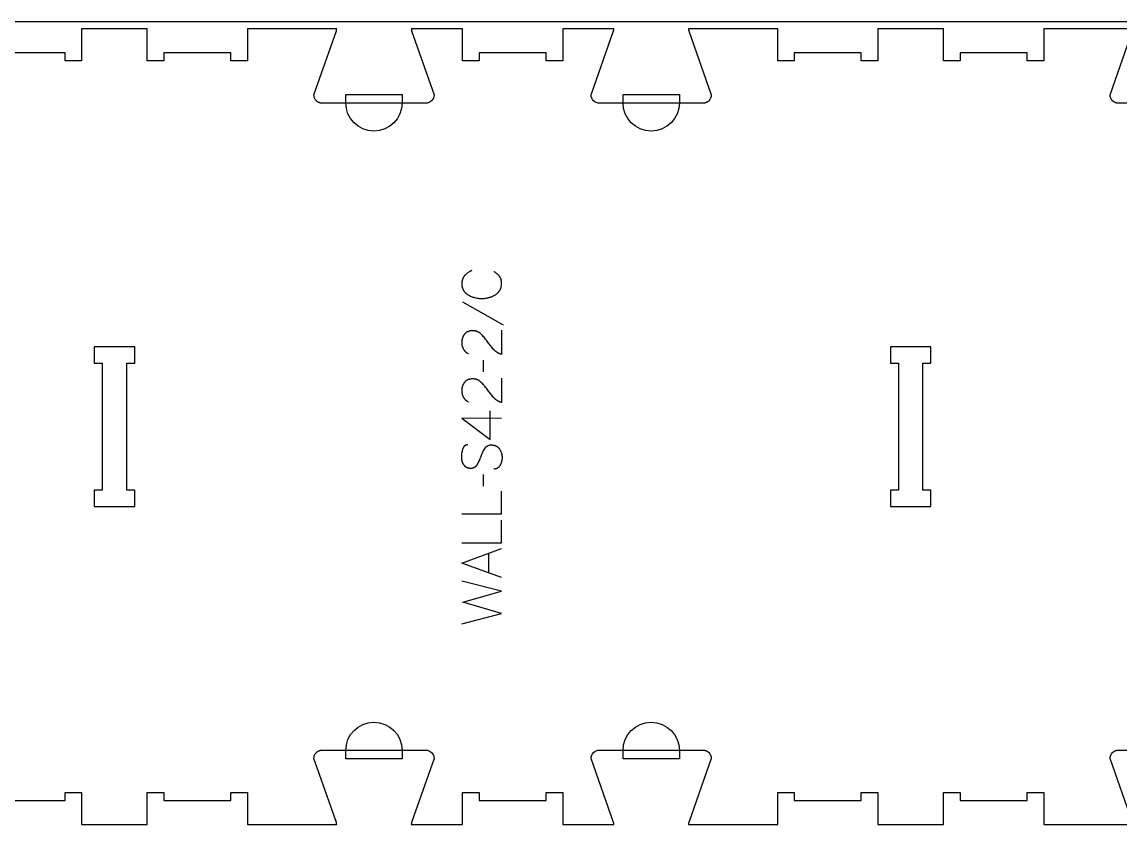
# Model space of a CAD drawing. Extents: x -17068 to -13885, y -19593 to -11999.
# Drawn here: x -15541 to -14713, y -13313 to -12703 of the extents above; entities that cross this region are included whole.
import ezdxf

# ---------------------------------------------------------------- set-up
doc = ezdxf.new("R2010")
doc.units = 0
for name, color, linetype in [('0_SHEET_SPRUCEPLY_2440X122', 1, 'CONTINUOUS'), ('1_ANYTOOL_1MMDEEP_LABELS_S', 2, 'CONTINUOUS'), ('3_ANYTOOL_CUTTHROUGH_INSID', 4, 'CONTINUOUS'), ('4_ANYTOOL_CUTTHROUGH_OUTSI', 5, 'CONTINUOUS'), ('5_ANYTOOL_HALF_MILL_9MM_IN', 3, 'CONTINUOUS')]:
    doc.layers.add(name, color=color, linetype=linetype)

msp = doc.modelspace()

# ---------------------------------------------------------------- linework, layer by layer
at = {"layer": '0_SHEET_SPRUCEPLY_2440X122'}
msp.add_lwpolyline([(-16696.52, -12703.28), (-16696.52, -13923.28), (-14256.52, -13923.28), (-14256.52, -12703.28)], close=True, dxfattribs=at)
at = {"layer": '1_ANYTOOL_1MMDEEP_LABELS_S'}
for points in [[(-15201.59, -12890.68), (-15201.99, -12890.84), (-15202.39, -12891.01), (-15202.77, -12891.19), (-15203.15, -12891.38), (-15203.51, -12891.58), (-15203.87, -12891.79), (-15204.22, -12892.01), (-15204.56, -12892.24), (-15204.89, -12892.48), (-15205.22, -12892.73), (-15205.53, -12892.99), (-15205.84, -12893.26), (-15206.13, -12893.54), (-15206.42, -12893.83), (-15206.7, -12894.12), (-15206.97, -12894.43), (-15207.1, -12894.59), (-15207.23, -12894.75), (-15207.35, -12894.91), (-15207.47, -12895.08), (-15207.58, -12895.24), (-15207.69, -12895.41), (-15207.8, -12895.58), (-15207.9, -12895.75), (-15207.99, -12895.93), (-15208.09, -12896.11), (-15208.18, -12896.29), (-15208.26, -12896.47), (-15208.34, -12896.65), (-15208.42, -12896.84), (-15208.49, -12897.02), (-15208.56, -12897.21), (-15208.62, -12897.4), (-15208.68, -12897.6), (-15208.74, -12897.79), (-15208.79, -12897.99), (-15208.84, -12898.19), (-15208.88, -12898.4), (-15208.92, -12898.6), (-15208.96, -12898.81), (-15208.99, -12899.02), (-15209.02, -12899.23), (-15209.04, -12899.44), (-15209.06, -12899.66), (-15209.07, -12899.87), (-15209.08, -12900.09), (-15209.09, -12900.32), (-15209.09, -12900.54), (-15209.09, -12900.88), (-15209.07, -12901.22), (-15209.05, -12901.55), (-15209.02, -12901.88), (-15208.98, -12902.2), (-15208.92, -12902.52), (-15208.87, -12902.83), (-15208.8, -12903.13), (-15208.72, -12903.43), (-15208.63, -12903.73), (-15208.54, -12904.02), (-15208.43, -12904.3), (-15208.32, -12904.58), (-15208.25, -12904.72), (-15208.19, -12904.86), (-15208.13, -12904.99), (-15208.06, -12905.12), (-15207.99, -12905.26), (-15207.92, -12905.39), (-15207.84, -12905.52), (-15207.77, -12905.65), (-15207.69, -12905.77), (-15207.61, -12905.9), (-15207.52, -12906.02), (-15207.44, -12906.15), (-15207.35, -12906.27), (-15207.26, -12906.39), (-15207.07, -12906.62), (-15206.87, -12906.85), (-15206.67, -12907.08), (-15206.45, -12907.3), (-15206.23, -12907.52), (-15205.99, -12907.73), (-15205.75, -12907.93), (-15205.5, -12908.13), (-15205.24, -12908.32), (-15204.97, -12908.51), (-15204.69, -12908.7), (-15204.4, -12908.88), (-15203.81, -12909.21), (-15203.21, -12909.53), (-15202.6, -12909.83), (-15201.99, -12910.1), (-15201.37, -12910.36), (-15200.75, -12910.59), (-15200.11, -12910.79), (-15199.47, -12910.98), (-15198.83, -12911.14), (-15198.17, -12911.29), (-15197.51, -12911.41), (-15196.84, -12911.51), (-15196.16, -12911.58), (-15195.48, -12911.64), (-15194.79, -12911.67), (-15194.09, -12911.68), (-15193.39, -12911.67), (-15192.7, -12911.64), (-15192.02, -12911.58), (-15191.34, -12911.5), (-15190.67, -12911.4), (-15190.01, -12911.28), (-15189.35, -12911.14), (-15189.03, -12911.06), (-15188.71, -12910.97), (-15188.38, -12910.88), (-15188.07, -12910.78), (-15187.75, -12910.68), (-15187.43, -12910.57), (-15187.12, -12910.45), (-15186.81, -12910.34), (-15186.19, -12910.08), (-15185.57, -12909.8), (-15184.97, -12909.5), (-15184.37, -12909.18), (-15183.78, -12908.83), (-15183.49, -12908.65), (-15183.21, -12908.46), (-15182.94, -12908.27), (-15182.68, -12908.07), (-15182.43, -12907.87), (-15182.19, -12907.66), (-15181.95, -12907.44), (-15181.73, -12907.22), (-15181.51, -12907), (-15181.31, -12906.76), (-15181.11, -12906.53), (-15181.02, -12906.4), (-15180.92, -12906.28), (-15180.83, -12906.16), (-15180.74, -12906.03), (-15180.66, -12905.91), (-15180.57, -12905.78), (-15180.49, -12905.65), (-15180.41, -12905.52), (-15180.34, -12905.38), (-15180.26, -12905.25), (-15180.19, -12905.11), (-15180.12, -12904.98), (-15179.99, -12904.7), (-15179.86, -12904.41), (-15179.75, -12904.12), (-15179.64, -12903.83), (-15179.55, -12903.53), (-15179.46, -12903.22), (-15179.38, -12902.91), (-15179.31, -12902.59), (-15179.25, -12902.26), (-15179.2, -12901.93), (-15179.16, -12901.6), (-15179.13, -12901.26), (-15179.11, -12900.91), (-15179.09, -12900.56), (-15179.09, -12900.2), (-15179.1, -12899.81), (-15179.12, -12899.44), (-15179.13, -12899.26), (-15179.15, -12899.07), (-15179.17, -12898.89), (-15179.19, -12898.71), (-15179.22, -12898.54), (-15179.25, -12898.36), (-15179.28, -12898.19), (-15179.32, -12898.01), (-15179.36, -12897.84), (-15179.4, -12897.68), (-15179.45, -12897.51), (-15179.5, -12897.35), (-15179.55, -12897.18), (-15179.61, -12897.02), (-15179.66, -12896.86), (-15179.73, -12896.71), (-15179.79, -12896.55), (-15179.86, -12896.4), (-15179.93, -12896.25), (-15180.01, -12896.1), (-15180.08, -12895.95), (-15180.17, -12895.8), (-15180.25, -12895.66), (-15180.34, -12895.52), (-15180.43, -12895.38), (-15180.52, -12895.24), (-15180.62, -12895.1), (-15180.72, -12894.97), (-15180.93, -12894.7), (-15181.14, -12894.44), (-15181.36, -12894.19), (-15181.59, -12893.94), (-15181.83, -12893.7), (-15182.07, -12893.46), (-15182.32, -12893.22), (-15182.58, -12893), (-15182.85, -12892.77), (-15183.12, -12892.56), (-15183.4, -12892.35), (-15183.69, -12892.14), (-15183.99, -12891.94), (-15184.29, -12891.74), (-15184.6, -12891.55), (-15184.92, -12891.37)], [(-15208.62, -12914.3), (-15177.85, -12931.48)], [(-15179.13, -12935.51), (-15179.18, -12953.81), (-15179.63, -12953.66), (-15179.86, -12953.59), (-15180.08, -12953.5), (-15180.3, -12953.42), (-15180.51, -12953.33), (-15180.73, -12953.24), (-15180.94, -12953.14), (-15181.15, -12953.04), (-15181.36, -12952.94), (-15181.57, -12952.83), (-15181.77, -12952.72), (-15181.97, -12952.6), (-15182.17, -12952.49), (-15182.36, -12952.37), (-15182.56, -12952.24), (-15182.75, -12952.11), (-15182.94, -12951.98), (-15183.12, -12951.85), (-15183.31, -12951.71), (-15183.49, -12951.56), (-15183.67, -12951.42), (-15183.84, -12951.27), (-15184.02, -12951.11), (-15184.19, -12950.96), (-15184.36, -12950.8), (-15184.53, -12950.63), (-15184.69, -12950.47), (-15184.85, -12950.3), (-15185.01, -12950.12), (-15185.33, -12949.76), (-15186.54, -12948.28), (-15187.73, -12946.79), (-15188.89, -12945.28), (-15190.02, -12943.76), (-15190.58, -12943.01), (-15191.15, -12942.27), (-15191.73, -12941.56), (-15192.31, -12940.87), (-15192.9, -12940.21), (-15193.51, -12939.56), (-15194.12, -12938.94), (-15194.73, -12938.34), (-15194.89, -12938.19), (-15195.05, -12938.05), (-15195.21, -12937.92), (-15195.37, -12937.79), (-15195.54, -12937.66), (-15195.71, -12937.54), (-15195.88, -12937.42), (-15196.05, -12937.31), (-15196.22, -12937.2), (-15196.4, -12937.1), (-15196.58, -12937), (-15196.76, -12936.9), (-15196.94, -12936.81), (-15197.13, -12936.73), (-15197.32, -12936.65), (-15197.51, -12936.57), (-15197.7, -12936.5), (-15197.9, -12936.43), (-15198.09, -12936.37), (-15198.29, -12936.31), (-15198.49, -12936.26), (-15198.7, -12936.21), (-15198.9, -12936.17), (-15199.11, -12936.13), (-15199.32, -12936.1), (-15199.54, -12936.07), (-15199.75, -12936.04), (-15199.97, -12936.02), (-15200.19, -12936), (-15200.41, -12935.99), (-15200.63, -12935.98), (-15200.86, -12935.98), (-15201.11, -12935.98), (-15201.36, -12935.99), (-15201.6, -12936), (-15201.84, -12936.02), (-15202.07, -12936.04), (-15202.3, -12936.07), (-15202.53, -12936.1), (-15202.76, -12936.14), (-15202.97, -12936.18), (-15203.19, -12936.23), (-15203.4, -12936.28), (-15203.61, -12936.34), (-15203.82, -12936.4), (-15204.02, -12936.47), (-15204.21, -12936.54), (-15204.41, -12936.61), (-15204.6, -12936.7), (-15204.78, -12936.78), (-15204.97, -12936.87), (-15205.14, -12936.97), (-15205.32, -12937.07), (-15205.49, -12937.18), (-15205.66, -12937.29), (-15205.82, -12937.4), (-15205.98, -12937.53), (-15206.13, -12937.65), (-15206.29, -12937.78), (-15206.43, -12937.92), (-15206.58, -12938.06), (-15206.72, -12938.2), (-15206.86, -12938.36), (-15206.99, -12938.51), (-15207.12, -12938.67), (-15207.24, -12938.83), (-15207.37, -12939), (-15207.48, -12939.16), (-15207.59, -12939.33), (-15207.7, -12939.51), (-15207.81, -12939.68), (-15207.91, -12939.86), (-15208.01, -12940.04), (-15208.1, -12940.22), (-15208.19, -12940.41), (-15208.27, -12940.59), (-15208.35, -12940.78), (-15208.43, -12940.98), (-15208.5, -12941.17), (-15208.56, -12941.37), (-15208.63, -12941.57), (-15208.69, -12941.78), (-15208.74, -12941.98), (-15208.79, -12942.19), (-15208.84, -12942.4), (-15208.88, -12942.62), (-15208.92, -12942.83), (-15208.96, -12943.05), (-15208.99, -12943.27), (-15209.02, -12943.5), (-15209.04, -12943.72), (-15209.06, -12943.95), (-15209.07, -12944.18), (-15209.08, -12944.42), (-15209.09, -12944.9), (-15209.08, -12945.26), (-15209.07, -12945.62), (-15209.05, -12945.98), (-15209.01, -12946.32), (-15208.97, -12946.66), (-15208.91, -12947), (-15208.85, -12947.32), (-15208.77, -12947.64), (-15208.69, -12947.96), (-15208.64, -12948.11), (-15208.59, -12948.27), (-15208.54, -12948.42), (-15208.49, -12948.57), (-15208.43, -12948.72), (-15208.37, -12948.86), (-15208.31, -12949.01), (-15208.25, -12949.15), (-15208.18, -12949.29), (-15208.11, -12949.43), (-15208.04, -12949.57), (-15207.97, -12949.71), (-15207.89, -12949.84), (-15207.81, -12949.98), (-15207.73, -12950.11), (-15207.65, -12950.24), (-15207.56, -12950.37), (-15207.48, -12950.49), (-15207.39, -12950.62), (-15207.29, -12950.74), (-15207.2, -12950.86), (-15207.1, -12950.98), (-15207, -12951.1), (-15206.89, -12951.22), (-15206.79, -12951.33), (-15206.68, -12951.45), (-15206.57, -12951.56), (-15206.46, -12951.67), (-15206.34, -12951.78), (-15206.22, -12951.89), (-15206.1, -12951.99), (-15205.98, -12952.1), (-15205.72, -12952.3), (-15205.46, -12952.5), (-15205.19, -12952.69), (-15204.9, -12952.87), (-15204.61, -12953.05), (-15204.3, -12953.22), (-15203.99, -12953.38)], [(-15192.98, -12958.1), (-15192.89, -12966.88)], [(-15179.13, -12971.81), (-15179.18, -12990.11), (-15179.63, -12989.96), (-15179.86, -12989.89), (-15180.08, -12989.8), (-15180.3, -12989.72), (-15180.51, -12989.63), (-15180.73, -12989.54), (-15180.94, -12989.44), (-15181.15, -12989.34), (-15181.36, -12989.24), (-15181.57, -12989.13), (-15181.77, -12989.02), (-15181.97, -12988.9), (-15182.17, -12988.79), (-15182.36, -12988.67), (-15182.56, -12988.54), (-15182.75, -12988.41), (-15182.94, -12988.28), (-15183.12, -12988.15), (-15183.31, -12988.01), (-15183.49, -12987.86), (-15183.67, -12987.72), (-15183.84, -12987.57), (-15184.02, -12987.41), (-15184.19, -12987.26), (-15184.36, -12987.1), (-15184.53, -12986.93), (-15184.69, -12986.77), (-15184.85, -12986.6), (-15185.01, -12986.42), (-15185.33, -12986.06), (-15186.54, -12984.58), (-15187.73, -12983.09), (-15188.89, -12981.58), (-15190.02, -12980.06), (-15190.58, -12979.31), (-15191.15, -12978.57), (-15191.73, -12977.86), (-15192.31, -12977.17), (-15192.9, -12976.51), (-15193.51, -12975.86), (-15194.12, -12975.24), (-15194.73, -12974.64), (-15194.89, -12974.49), (-15195.05, -12974.35), (-15195.21, -12974.22), (-15195.37, -12974.09), (-15195.54, -12973.96), (-15195.71, -12973.84), (-15195.88, -12973.72), (-15196.05, -12973.61), (-15196.22, -12973.5), (-15196.4, -12973.4), (-15196.58, -12973.3), (-15196.76, -12973.2), (-15196.94, -12973.11), (-15197.13, -12973.03), (-15197.32, -12972.95), (-15197.51, -12972.87), (-15197.7, -12972.8), (-15197.9, -12972.73), (-15198.09, -12972.67), (-15198.29, -12972.61), (-15198.49, -12972.56), (-15198.7, -12972.51), (-15198.9, -12972.47), (-15199.11, -12972.43), (-15199.32, -12972.4), (-15199.54, -12972.37), (-15199.75, -12972.34), (-15199.97, -12972.32), (-15200.19, -12972.3), (-15200.41, -12972.29), (-15200.63, -12972.28), (-15200.86, -12972.28), (-15201.11, -12972.28), (-15201.36, -12972.29), (-15201.6, -12972.3), (-15201.84, -12972.32), (-15202.07, -12972.34), (-15202.3, -12972.37), (-15202.53, -12972.4), (-15202.76, -12972.44), (-15202.97, -12972.48), (-15203.19, -12972.53), (-15203.4, -12972.58), (-15203.61, -12972.64), (-15203.82, -12972.7), (-15204.02, -12972.77), (-15204.21, -12972.84), (-15204.41, -12972.91), (-15204.6, -12973), (-15204.78, -12973.08), (-15204.97, -12973.17), (-15205.14, -12973.27), (-15205.32, -12973.37), (-15205.49, -12973.48), (-15205.66, -12973.59), (-15205.82, -12973.7), (-15205.98, -12973.83), (-15206.13, -12973.95), (-15206.29, -12974.08), (-15206.43, -12974.22), (-15206.58, -12974.36), (-15206.72, -12974.5), (-15206.86, -12974.66), (-15206.99, -12974.81), (-15207.12, -12974.97), (-15207.24, -12975.13), (-15207.37, -12975.3), (-15207.48, -12975.46), (-15207.59, -12975.63), (-15207.7, -12975.81), (-15207.81, -12975.98), (-15207.91, -12976.16), (-15208.01, -12976.34), (-15208.1, -12976.52), (-15208.19, -12976.71), (-15208.27, -12976.89), (-15208.35, -12977.08), (-15208.43, -12977.28), (-15208.5, -12977.47), (-15208.56, -12977.67), (-15208.63, -12977.87), (-15208.69, -12978.08), (-15208.74, -12978.28), (-15208.79, -12978.49), (-15208.84, -12978.7), (-15208.88, -12978.92), (-15208.92, -12979.13), (-15208.96, -12979.35), (-15208.99, -12979.57), (-15209.02, -12979.8), (-15209.04, -12980.02), (-15209.06, -12980.25), (-15209.07, -12980.48), (-15209.08, -12980.72), (-15209.09, -12981.2), (-15209.08, -12981.56), (-15209.07, -12981.92), (-15209.05, -12982.28), (-15209.01, -12982.62), (-15208.97, -12982.96), (-15208.91, -12983.3), (-15208.85, -12983.62), (-15208.77, -12983.94), (-15208.69, -12984.26), (-15208.64, -12984.41), (-15208.59, -12984.57), (-15208.54, -12984.72), (-15208.49, -12984.87), (-15208.43, -12985.02), (-15208.37, -12985.16), (-15208.31, -12985.31), (-15208.25, -12985.45), (-15208.18, -12985.59), (-15208.11, -12985.73), (-15208.04, -12985.87), (-15207.97, -12986.01), (-15207.89, -12986.14), (-15207.81, -12986.28), (-15207.73, -12986.41), (-15207.65, -12986.54), (-15207.56, -12986.67), (-15207.48, -12986.79), (-15207.39, -12986.92), (-15207.29, -12987.04), (-15207.2, -12987.16), (-15207.1, -12987.28), (-15207, -12987.4), (-15206.89, -12987.52), (-15206.79, -12987.63), (-15206.68, -12987.75), (-15206.57, -12987.86), (-15206.46, -12987.97), (-15206.34, -12988.08), (-15206.22, -12988.19), (-15206.1, -12988.29), (-15205.98, -12988.4), (-15205.72, -12988.6), (-15205.46, -12988.8), (-15205.19, -12988.99), (-15204.9, -12989.17), (-15204.61, -12989.35), (-15204.3, -12989.52), (-15203.99, -12989.68)], [(-15187.75, -13018.01), (-15187.75, -12996.24)], [(-15179.09, -13002.03), (-15209.13, -13001.98), (-15187.75, -13018.01)], [(-15204.5, -13022.04), (-15204.69, -13022.04), (-15204.78, -13022.05), (-15204.88, -13022.05), (-15204.97, -13022.06), (-15205.06, -13022.07), (-15205.14, -13022.08), (-15205.23, -13022.09), (-15205.32, -13022.1), (-15205.4, -13022.12), (-15205.49, -13022.14), (-15205.57, -13022.15), (-15205.65, -13022.17), (-15205.73, -13022.2), (-15205.82, -13022.22), (-15205.89, -13022.24), (-15205.97, -13022.27), (-15206.05, -13022.3), (-15206.13, -13022.33), (-15206.2, -13022.36), (-15206.27, -13022.39), (-15206.35, -13022.43), (-15206.42, -13022.46), (-15206.49, -13022.5), (-15206.56, -13022.54), (-15206.63, -13022.58), (-15206.7, -13022.62), (-15206.76, -13022.67), (-15206.83, -13022.71), (-15206.9, -13022.76), (-15206.96, -13022.81), (-15207.02, -13022.86), (-15207.08, -13022.91), (-15207.14, -13022.96), (-15207.2, -13023.02), (-15207.26, -13023.08), (-15207.32, -13023.14), (-15207.38, -13023.2), (-15207.43, -13023.26), (-15207.49, -13023.32), (-15207.54, -13023.38), (-15207.59, -13023.45), (-15207.65, -13023.52), (-15207.7, -13023.59), (-15207.75, -13023.66), (-15207.79, -13023.73), (-15207.84, -13023.81), (-15207.89, -13023.88), (-15207.93, -13023.96), (-15207.98, -13024.04), (-15208.02, -13024.12), (-15208.06, -13024.2), (-15208.14, -13024.37), (-15208.22, -13024.55), (-15208.29, -13024.73), (-15208.36, -13024.92), (-15208.43, -13025.12), (-15208.49, -13025.32), (-15208.71, -13026.13), (-15208.9, -13026.93), (-15209.06, -13027.71), (-15209.2, -13028.48), (-15209.25, -13028.86), (-15209.3, -13029.24), (-15209.34, -13029.61), (-15209.37, -13029.98), (-15209.4, -13030.35), (-15209.42, -13030.71), (-15209.43, -13031.07), (-15209.43, -13031.43), (-15209.43, -13031.62), (-15209.43, -13031.81), (-15209.42, -13032.01), (-15209.4, -13032.2), (-15209.39, -13032.39), (-15209.37, -13032.58), (-15209.35, -13032.76), (-15209.32, -13032.95), (-15209.29, -13033.13), (-15209.25, -13033.32), (-15209.22, -13033.5), (-15209.18, -13033.68), (-15209.13, -13033.86), (-15209.08, -13034.04), (-15209.03, -13034.22), (-15208.98, -13034.39), (-15208.92, -13034.57), (-15208.86, -13034.74), (-15208.79, -13034.91), (-15208.72, -13035.08), (-15208.65, -13035.25), (-15208.57, -13035.42), (-15208.49, -13035.59), (-15208.41, -13035.76), (-15208.32, -13035.92), (-15208.23, -13036.08), (-15208.14, -13036.25), (-15208.04, -13036.41), (-15207.94, -13036.57), (-15207.83, -13036.73), (-15207.72, -13036.88), (-15207.61, -13037.04), (-15207.5, -13037.19), (-15207.38, -13037.34), (-15207.26, -13037.48), (-15207.13, -13037.62), (-15207, -13037.76), (-15206.87, -13037.88), (-15206.74, -13038.01), (-15206.6, -13038.13), (-15206.46, -13038.24), (-15206.32, -13038.35), (-15206.17, -13038.45), (-15206.03, -13038.55), (-15205.87, -13038.65), (-15205.72, -13038.74), (-15205.56, -13038.82), (-15205.4, -13038.9), (-15205.23, -13038.98), (-15205.07, -13039.05), (-15204.9, -13039.11), (-15204.72, -13039.18), (-15204.55, -13039.23), (-15204.37, -13039.28), (-15204.18, -13039.33), (-15204, -13039.37), (-15203.81, -13039.41), (-15203.62, -13039.44), (-15203.42, -13039.46), (-15203.23, -13039.49), (-15203.03, -13039.5), (-15202.82, -13039.52), (-15202.61, -13039.52), (-15202.4, -13039.53), (-15202.19, -13039.52), (-15201.98, -13039.51), (-15201.77, -13039.5), (-15201.57, -13039.48), (-15201.37, -13039.46), (-15201.17, -13039.43), (-15200.98, -13039.39), (-15200.79, -13039.35), (-15200.6, -13039.3), (-15200.42, -13039.25), (-15200.24, -13039.19), (-15200.07, -13039.13), (-15199.98, -13039.09), (-15199.89, -13039.06), (-15199.81, -13039.02), (-15199.73, -13038.98), (-15199.65, -13038.94), (-15199.56, -13038.9), (-15199.48, -13038.86), (-15199.4, -13038.82), (-15199.33, -13038.77), (-15199.25, -13038.73), (-15199.17, -13038.68), (-15199.1, -13038.63), (-15199.02, -13038.58), (-15198.95, -13038.53), (-15198.87, -13038.47), (-15198.8, -13038.42), (-15198.73, -13038.36), (-15198.66, -13038.31), (-15198.59, -13038.25), (-15198.52, -13038.19), (-15198.45, -13038.13), (-15198.39, -13038.06), (-15198.32, -13038), (-15198.26, -13037.93), (-15198.13, -13037.8), (-15198.01, -13037.66), (-15197.89, -13037.51), (-15197.77, -13037.36), (-15197.66, -13037.2), (-15197.55, -13037.04), (-15197.45, -13036.87), (-15197.35, -13036.7), (-15196.96, -13035.98), (-15196.58, -13035.25), (-15196.21, -13034.5), (-15195.85, -13033.74), (-15195.51, -13032.96), (-15195.17, -13032.16), (-15194.85, -13031.35), (-15194.54, -13030.53), (-15194.23, -13029.7), (-15193.9, -13028.89), (-15193.55, -13028.11), (-15193.2, -13027.34), (-15192.82, -13026.6), (-15192.43, -13025.87), (-15192.03, -13025.17), (-15191.6, -13024.48), (-15191.5, -13024.32), (-15191.38, -13024.16), (-15191.27, -13024), (-15191.21, -13023.93), (-15191.14, -13023.85), (-15191.08, -13023.78), (-15191.02, -13023.71), (-15190.96, -13023.64), (-15190.89, -13023.58), (-15190.82, -13023.51), (-15190.76, -13023.44), (-15190.69, -13023.38), (-15190.62, -13023.32), (-15190.55, -13023.26), (-15190.48, -13023.2), (-15190.41, -13023.14), (-15190.34, -13023.09), (-15190.26, -13023.03), (-15190.19, -13022.98), (-15190.11, -13022.93), (-15190.04, -13022.88), (-15189.96, -13022.83), (-15189.88, -13022.78), (-15189.8, -13022.74), (-15189.72, -13022.69), (-15189.64, -13022.65), (-15189.55, -13022.61), (-15189.47, -13022.57), (-15189.39, -13022.53), (-15189.3, -13022.5), (-15189.21, -13022.46), (-15189.13, -13022.43), (-15189.04, -13022.39), (-15188.95, -13022.36), (-15188.86, -13022.33), (-15188.77, -13022.31), (-15188.67, -13022.28), (-15188.49, -13022.23), (-15188.29, -13022.19), (-15188.1, -13022.15), (-15187.9, -13022.12), (-15187.7, -13022.09), (-15187.49, -13022.08), (-15187.28, -13022.06), (-15187.06, -13022.05), (-15186.84, -13022.05), (-15186.62, -13022.06), (-15186.39, -13022.07), (-15186.16, -13022.08), (-15185.93, -13022.1), (-15185.7, -13022.13), (-15185.48, -13022.16), (-15185.26, -13022.2), (-15185.04, -13022.24), (-15184.83, -13022.29), (-15184.62, -13022.34), (-15184.42, -13022.39), (-15184.21, -13022.45), (-15184.02, -13022.52), (-15183.82, -13022.59), (-15183.63, -13022.67), (-15183.45, -13022.75), (-15183.26, -13022.84), (-15183.08, -13022.93), (-15182.91, -13023.03), (-15182.74, -13023.13), (-15182.57, -13023.23), (-15182.41, -13023.34), (-15182.25, -13023.46), (-15182.09, -13023.58), (-15181.94, -13023.71), (-15181.79, -13023.84), (-15181.64, -13023.98), (-15181.5, -13024.12), (-15181.36, -13024.27), (-15181.23, -13024.42), (-15181.1, -13024.58), (-15180.97, -13024.74), (-15180.85, -13024.9), (-15180.73, -13025.08), (-15180.61, -13025.25), (-15180.39, -13025.61), (-15180.18, -13025.98), (-15179.99, -13026.35), (-15179.81, -13026.72), (-15179.65, -13027.09), (-15179.5, -13027.47), (-15179.42, -13027.66), (-15179.36, -13027.85), (-15179.29, -13028.04), (-15179.23, -13028.24), (-15179.18, -13028.43), (-15179.12, -13028.63), (-15179.08, -13028.82), (-15179.03, -13029.02), (-15178.99, -13029.22), (-15178.95, -13029.41), (-15178.91, -13029.61), (-15178.88, -13029.81), (-15178.85, -13030.01), (-15178.83, -13030.22), (-15178.79, -13030.62), (-15178.76, -13031.03), (-15178.75, -13031.45), (-15178.75, -13031.86), (-15178.76, -13032.27), (-15178.79, -13032.67), (-15178.83, -13033.07), (-15178.88, -13033.47), (-15178.94, -13033.86), (-15179.02, -13034.24), (-15179.11, -13034.62), (-15179.21, -13035), (-15179.33, -13035.37), (-15179.46, -13035.74), (-15179.6, -13036.1), (-15179.75, -13036.46), (-15179.92, -13036.82), (-15180.1, -13037.17), (-15180.29, -13037.51), (-15180.39, -13037.68), (-15180.49, -13037.84), (-15180.6, -13038), (-15180.71, -13038.15), (-15180.82, -13038.3), (-15180.94, -13038.44), (-15181.06, -13038.58), (-15181.18, -13038.71), (-15181.3, -13038.84), (-15181.43, -13038.96), (-15181.56, -13039.07), (-15181.69, -13039.18), (-15181.76, -13039.24), (-15181.83, -13039.29), (-15181.89, -13039.34), (-15181.96, -13039.39), (-15182.03, -13039.43), (-15182.11, -13039.48), (-15182.18, -13039.52), (-15182.25, -13039.57), (-15182.32, -13039.61), (-15182.4, -13039.65), (-15182.47, -13039.69), (-15182.55, -13039.73), (-15182.62, -13039.77), (-15182.7, -13039.8), (-15182.78, -13039.84), (-15182.86, -13039.87), (-15182.94, -13039.9), (-15183.02, -13039.93), (-15183.1, -13039.96), (-15183.18, -13039.99), (-15183.34, -13040.04), (-15183.51, -13040.08), (-15183.68, -13040.12), (-15183.86, -13040.16), (-15184.03, -13040.19), (-15184.21, -13040.21), (-15184.4, -13040.23), (-15184.58, -13040.24), (-15184.77, -13040.25), (-15184.96, -13040.25)], [(-15192.98, -13044.28), (-15192.89, -13053.07)], [(-15209.09, -13074.03), (-15179.09, -13074.03), (-15179.09, -13056.93)], [(-15209.09, -13095.84), (-15179.09, -13095.84), (-15179.09, -13078.74)], [(-15179.09, -13122.07), (-15209.09, -13111.18), (-15179.09, -13100.13)], [(-15188.65, -13118.6), (-15188.65, -13103.68)], [(-15209.09, -13156.78), (-15179.09, -13149.07), (-15208.19, -13140.63), (-15179.09, -13132.14), (-15209.09, -13124.64)]]:
    msp.add_lwpolyline(points, dxfattribs=at)
at = {"layer": '3_ANYTOOL_CUTTHROUGH_INSID', "color": 4}
for points in [[(-15485.81, -13068.53), (-15455.56, -13068.53), (-15455.56, -13056.03), (-15461.56, -13056.03), (-15461.56, -12960.53), (-15455.56, -12960.53), (-15455.56, -12948.03), (-15486.06, -12948.03), (-15486.06, -12960.53), (-15480.06, -12960.53), (-15480.06, -13056.03), (-15486.06, -13056.03), (-15486.06, -13068.53)], [(-14885.81, -13068.53), (-14855.56, -13068.53), (-14855.56, -13056.03), (-14861.56, -13056.03), (-14861.56, -12960.53), (-14855.56, -12960.53), (-14855.56, -12948.03), (-14886.06, -12948.03), (-14886.06, -12960.53), (-14880.06, -12960.53), (-14880.06, -13056.03), (-14886.06, -13056.03), (-14886.06, -13068.53)]]:
    msp.add_lwpolyline(points, close=True, dxfattribs=at)
at = {"layer": '4_ANYTOOL_CUTTHROUGH_OUTSI', "color": 5}
for points in [[(-14703.37, -12708.53), (-14770.56, -12708.53), (-14770.56, -12732.53), (-14783.06, -12732.53), (-14783.06, -12726.53), (-14833.56, -12726.53), (-14833.56, -12732.53), (-14846.06, -12732.53), (-14846.06, -12708.53), (-14895.56, -12708.53), (-14895.56, -12732.53), (-14908.06, -12732.53), (-14908.06, -12726.53), (-14958.56, -12726.53), (-14958.56, -12732.53), (-14971.06, -12732.53), (-14971.06, -12708.53), (-15020.81, -12708.53), (-15038.25, -12708.53), (-15038.25, -12708.53, 0.061485), (-15038.02, -12709.92), (-15021.12, -12758.2), (-15021.11, -12758.24), (-15021.11, -12758.28), (-15021.11, -12758.28, -0.198912), (-15022.94, -12762.7), (-15023.05, -12762.81), (-15023.16, -12762.91), (-15023.27, -12763.01), (-15023.39, -12763.11), (-15023.51, -12763.2), (-15023.63, -12763.3), (-15023.75, -12763.39), (-15023.88, -12763.47), (-15024.01, -12763.56), (-15024.14, -12763.64), (-15024.27, -12763.72), (-15024.41, -12763.79), (-15024.54, -12763.86), (-15024.68, -12763.93), (-15024.83, -12764), (-15024.97, -12764.06), (-15025.11, -12764.11), (-15025.26, -12764.17), (-15025.4, -12764.22), (-15025.55, -12764.27), (-15025.7, -12764.31), (-15025.85, -12764.35), (-15026, -12764.38), (-15026.15, -12764.41), (-15026.3, -12764.44), (-15026.45, -12764.47), (-15026.61, -12764.49), (-15026.76, -12764.5), (-15026.91, -12764.52), (-15027.06, -12764.52), (-15027.21, -12764.53), (-15027.36, -12764.53), (-15105.36, -12764.53, -0.414214), (-15111.61, -12758.28), (-15111.61, -12758.24), (-15111.6, -12758.2), (-15094.7, -12709.92), (-15094.7, -12709.92, 0.061485), (-15094.47, -12708.53), (-15133.06, -12708.53), (-15133.06, -12732.53), (-15145.56, -12732.53), (-15145.56, -12726.53), (-15196.06, -12726.53), (-15196.06, -12732.53), (-15208.56, -12732.53), (-15208.56, -12708.53), (-15247.16, -12708.53), (-15247.16, -12708.53, 0.061485), (-15246.93, -12709.92), (-15230.03, -12758.2), (-15230.02, -12758.24), (-15230.02, -12758.28), (-15230.02, -12758.28, -0.414214), (-15236.27, -12764.53), (-15314.27, -12764.53), (-15314.42, -12764.53), (-15314.57, -12764.52), (-15314.72, -12764.52), (-15314.87, -12764.5), (-15315.02, -12764.49), (-15315.17, -12764.47), (-15315.32, -12764.44), (-15315.47, -12764.41), (-15315.62, -12764.38), (-15315.77, -12764.35), (-15315.92, -12764.31), (-15316.07, -12764.27), (-15316.22, -12764.22), (-15316.37, -12764.17), (-15316.51, -12764.11), (-15316.66, -12764.06), (-15316.8, -12764), (-15316.94, -12763.93), (-15317.08, -12763.86), (-15317.22, -12763.79), (-15317.35, -12763.72), (-15317.49, -12763.64), (-15317.62, -12763.56), (-15317.75, -12763.47), (-15317.87, -12763.39), (-15318, -12763.3), (-15318.12, -12763.2), (-15318.24, -12763.11), (-15318.35, -12763.01), (-15318.47, -12762.91), (-15318.58, -12762.81), (-15318.69, -12762.7, -0.198912), (-15320.52, -12758.28), (-15320.52, -12758.24), (-15320.5, -12758.2), (-15303.6, -12709.92), (-15303.6, -12709.92, 0.061485), (-15303.37, -12708.53), (-15320.81, -12708.53), (-15370.56, -12708.53), (-15370.56, -12732.53), (-15383.06, -12732.53), (-15383.06, -12726.53), (-15433.56, -12726.53), (-15433.56, -12732.53), (-15446.06, -12732.53), (-15446.06, -12708.53), (-15495.56, -12708.53), (-15495.56, -12732.53), (-15508.06, -12732.53), (-15508.06, -12726.53), (-15558.56, -12726.53)], [(-14636.27, -12764.53), (-14714.27, -12764.53), (-14714.42, -12764.53), (-14714.57, -12764.52), (-14714.72, -12764.52), (-14714.87, -12764.5), (-14715.02, -12764.49), (-14715.17, -12764.47), (-14715.32, -12764.44), (-14715.47, -12764.41), (-14715.62, -12764.38), (-14715.77, -12764.35), (-14715.92, -12764.31), (-14716.07, -12764.27), (-14716.22, -12764.22), (-14716.37, -12764.17), (-14716.51, -12764.11), (-14716.66, -12764.06), (-14716.8, -12764), (-14716.94, -12763.93), (-14717.08, -12763.86), (-14717.22, -12763.79), (-14717.35, -12763.72), (-14717.49, -12763.64), (-14717.62, -12763.56), (-14717.75, -12763.47), (-14717.87, -12763.39), (-14718, -12763.3), (-14718.12, -12763.2), (-14718.24, -12763.11), (-14718.35, -12763.01), (-14718.47, -12762.91), (-14718.58, -12762.81), (-14718.69, -12762.7, -0.198912), (-14720.52, -12758.28), (-14720.52, -12758.24), (-14720.5, -12758.2), (-14703.6, -12709.92)], [(-15558.56, -13290.03), (-15508.06, -13290.03), (-15508.06, -13284.03), (-15495.56, -13284.03), (-15495.56, -13308.03), (-15446.06, -13308.03), (-15446.06, -13284.03), (-15433.56, -13284.03), (-15433.56, -13290.03), (-15383.06, -13290.03), (-15383.06, -13284.03), (-15370.56, -13284.03), (-15370.56, -13308.03), (-15303.37, -13308.03), (-15303.37, -13308.03, 0.061485), (-15303.6, -13306.64), (-15320.5, -13258.36), (-15320.52, -13258.32), (-15320.52, -13258.28), (-15320.52, -13258.28, -0.198912), (-15318.69, -13253.86), (-15318.58, -13253.76), (-15318.47, -13253.66), (-15318.35, -13253.56), (-15318.24, -13253.46), (-15318.12, -13253.36), (-15318, -13253.27), (-15317.87, -13253.18), (-15317.75, -13253.09), (-15317.62, -13253.01), (-15317.49, -13252.93), (-15317.35, -13252.85), (-15317.22, -13252.77), (-15317.08, -13252.7), (-15316.94, -13252.63), (-15316.8, -13252.57), (-15316.66, -13252.51), (-15316.51, -13252.45), (-15316.37, -13252.4), (-15316.22, -13252.35), (-15316.07, -13252.3), (-15315.92, -13252.26), (-15315.77, -13252.22), (-15315.62, -13252.18), (-15315.47, -13252.15), (-15315.32, -13252.12), (-15315.17, -13252.1), (-15315.02, -13252.08), (-15314.87, -13252.06), (-15314.72, -13252.05), (-15314.57, -13252.04), (-15314.42, -13252.03), (-15314.27, -13252.03), (-15236.27, -13252.03, -0.414214), (-15230.02, -13258.28), (-15230.02, -13258.32), (-15230.03, -13258.36), (-15246.93, -13306.64), (-15246.93, -13306.64, 0.061485), (-15247.16, -13308.03), (-15208.56, -13308.03), (-15208.56, -13284.03), (-15196.06, -13284.03), (-15196.06, -13290.03), (-15145.56, -13290.03), (-15145.56, -13284.03), (-15133.06, -13284.03), (-15133.06, -13308.03), (-15094.47, -13308.03), (-15094.47, -13308.03, 0.061485), (-15094.7, -13306.64), (-15111.6, -13258.36), (-15111.61, -13258.32), (-15111.61, -13258.28), (-15111.61, -13258.28, -0.414214), (-15105.36, -13252.03), (-15027.36, -13252.03), (-15027.21, -13252.03), (-15027.06, -13252.04), (-15026.91, -13252.05), (-15026.76, -13252.06), (-15026.61, -13252.08), (-15026.45, -13252.1), (-15026.3, -13252.12), (-15026.15, -13252.15), (-15026, -13252.18), (-15025.85, -13252.22), (-15025.7, -13252.26), (-15025.55, -13252.3), (-15025.4, -13252.35), (-15025.26, -13252.4), (-15025.11, -13252.45), (-15024.97, -13252.51), (-15024.83, -13252.57), (-15024.68, -13252.63), (-15024.54, -13252.7), (-15024.41, -13252.77), (-15024.27, -13252.85), (-15024.14, -13252.93), (-15024.01, -13253.01), (-15023.88, -13253.09), (-15023.75, -13253.18), (-15023.63, -13253.27), (-15023.51, -13253.36), (-15023.39, -13253.46), (-15023.27, -13253.56), (-15023.16, -13253.66), (-15023.05, -13253.76), (-15022.94, -13253.86, -0.198912), (-15021.11, -13258.28), (-15021.11, -13258.32), (-15021.12, -13258.36), (-15038.02, -13306.64), (-15038.02, -13306.64, 0.061485), (-15038.25, -13308.03), (-14971.06, -13308.03), (-14971.06, -13284.03), (-14958.56, -13284.03), (-14958.56, -13290.03), (-14908.06, -13290.03), (-14908.06, -13284.03), (-14895.56, -13284.03), (-14895.56, -13308.03), (-14846.06, -13308.03), (-14846.06, -13284.03), (-14833.56, -13284.03), (-14833.56, -13290.03), (-14783.06, -13290.03), (-14783.06, -13284.03), (-14770.56, -13284.03), (-14770.56, -13308.03), (-14720.81, -13308.03), (-14703.37, -13308.03)], [(-14703.6, -13306.64), (-14720.5, -13258.36), (-14720.52, -13258.32), (-14720.52, -13258.28), (-14720.52, -13258.28, -0.198912), (-14718.69, -13253.86), (-14718.58, -13253.76), (-14718.47, -13253.66), (-14718.35, -13253.56), (-14718.24, -13253.46), (-14718.12, -13253.36), (-14718, -13253.27), (-14717.87, -13253.18), (-14717.75, -13253.09), (-14717.62, -13253.01), (-14717.49, -13252.93), (-14717.35, -13252.85), (-14717.22, -13252.77), (-14717.08, -13252.7), (-14716.94, -13252.63), (-14716.8, -13252.57), (-14716.66, -13252.51), (-14716.51, -13252.45), (-14716.37, -13252.4), (-14716.22, -13252.35), (-14716.07, -13252.3), (-14715.92, -13252.26), (-14715.77, -13252.22), (-14715.62, -13252.18), (-14715.47, -13252.15), (-14715.32, -13252.12), (-14715.17, -13252.1), (-14715.02, -13252.08), (-14714.87, -13252.06), (-14714.72, -13252.05), (-14714.57, -13252.04), (-14714.42, -13252.03), (-14714.27, -13252.03), (-14636.27, -13252.03, -0.414214)]]:
    msp.add_lwpolyline(points, format="xyb", dxfattribs=at)
at = {"layer": '5_ANYTOOL_HALF_MILL_9MM_IN', "color": 3}
for points in [[(-15254.02, -12764.28, -1), (-15296.52, -12764.28), (-15296.52, -12764.03), (-15296.52, -12758.03), (-15254.02, -12758.03), (-15254.02, -12764.03), (-15254.02, -12764.28)], [(-15045.11, -12764.28, -1), (-15087.61, -12764.28), (-15087.61, -12764.03), (-15087.61, -12758.03), (-15045.11, -12758.03), (-15045.11, -12764.03), (-15045.11, -12764.28)], [(-15296.52, -13252.28, -1), (-15254.02, -13252.28), (-15254.02, -13252.53), (-15254.02, -13258.53), (-15296.52, -13258.53), (-15296.52, -13252.53), (-15296.52, -13252.28)], [(-15087.61, -13252.28, -1), (-15045.11, -13252.28), (-15045.11, -13252.53), (-15045.11, -13258.53), (-15087.61, -13258.53), (-15087.61, -13252.53), (-15087.61, -13252.28)]]:
    msp.add_lwpolyline(points, format="xyb", close=True, dxfattribs=at)

doc.saveas('drawing.dxf')
